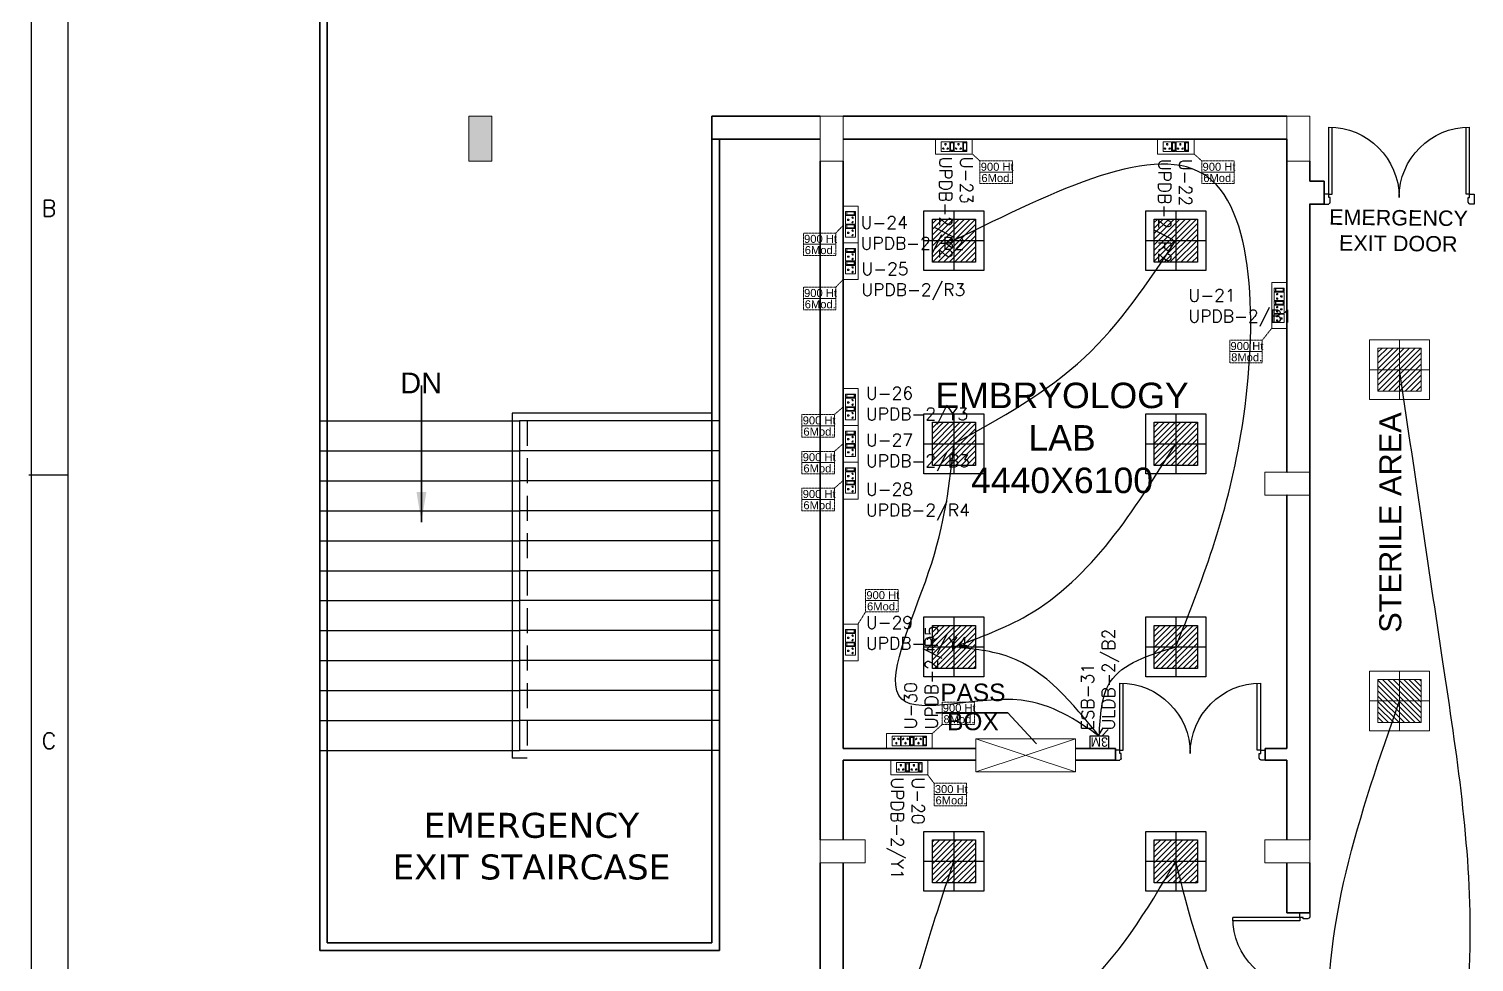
# Model space of a CAD drawing. Extents: x 2982526 to 3410143, y -1442121 to -1332990.
# Drawn here: x 3055660 to 3070123, y -1362218 to -1352877 of the extents above; entities that cross this region are included whole.
import ezdxf
from ezdxf.enums import TextEntityAlignment as Align

# ---------------------------------------------------------------- set-up
doc = ezdxf.new("R2010")
doc.units = 0
doc.header["$MEASUREMENT"] = 0
for name, pattern in [('1', [0, 0, 0]), ('CONTINU', [0]), ('DASHED', [0.75, 0.5, -0.25]), ('DASHED2', [0.375, 0.25, -0.125])]:
    doc.linetypes.add(name, pattern=pattern)
doc.layers.get('0').update_dxf_attribs({"color": 6, "linetype": '1'})
doc.layers.add('CFT_LOOPING', color=7, linetype='1', lineweight=0, true_color=0xd6d600)
for name, color, linetype, lineweight in [('Column', 162, 'Continuous', 13), ('ELE-36W EMERGENCY  LED LIGHT', 7, 'Continuous', 18), ('ELE-36W LED LIGHT', 210, 'Continuous', 18), ('ELE-8M 6-16A UPS SOCKET', 223, 'Continuous', 0), ('ELE-POWER SOCKET TEXT', 7, 'Continuous', 5), ('ELE. 2N0S OF 6-16 UPS SOCKETS', 191, 'Continuous', 0), ('WALL', 7, '1', 35), ('WIN', 151, 'Continuous', 9)]:
    doc.layers.add(name, color=color, linetype=linetype, lineweight=lineweight)
for name, color, linetype in [('DOOR', 40, 'Continuous'), ('ELE 36W EMERGENCY LIGHT', 5, 'Continuous'), ('ELE 36W LED LIGHT', 6, 'Continuous'), ('ELE-3M UPS P.SB', 3, 'Continuous'), ('ELE-LIGHTING TEXT', 7, 'Continuous'), ('HS', 251, '1'), ('stairscas', 7, 'Continuous'), ('TEXT', 5, '1'), ('TITLE', 7, 'Continuous')]:
    doc.layers.add(name, color=color, linetype=linetype)
doc.layers.add('ELE-42W EMERGENCY DOWN LIGHT', color=7, linetype='Continuous', true_color=0x608ec6)
doc.layers.add('ELE-LIGHTING WIRING', color=7, linetype='Continuous', true_color=0x63d7b6)
doc.styles.add('ARI', font='arial.ttf')
doc.styles.add('ARIAL', font='arial.ttf')
doc.styles.add('MSK', font='g13f12w.shx')
doc.styles.add('ROMANS', font='romans.shx')
doc.dimstyles.new('MM', dxfattribs={"dimscale": 0, "dimtxt": 230, "dimasz": 60, "dimexe": 100, "dimexo": 0.0625, "dimgap": 25, "dimtad": 0, "dimdec": 0, "dimzin": 0, "dimdsep": 46, "dimtxsty": 'ROMANS', "dimblk": 'OBLIQUE', "dimcen": 0.09, "dimdle": 100, "dimclrd": 5, "dimclre": 5, "dimclrt": 6, "dimadec": 0, "dimazin": 0, "dimtfac": 1, "dimtdec": 0, "dimtofl": 0, "dimtmove": 1, "dimatfit": 3, "dimfxl": 1, "dimfrac": 2, "dimtolj": 1, "dimtzin": 0, "dimarcsym": 0})
doc.dimstyles.new('TEXT', dxfattribs={"dimscale": 0, "dimtxt": 500, "dimasz": 100, "dimexe": 75, "dimexo": 100, "dimgap": 50, "dimtad": 0, "dimdec": 0, "dimzin": 0, "dimdsep": 46, "dimtxsty": 'ARIAL', "dimblk": 'OBLIQUE', "dimcen": 0.09, "dimdle": 100, "dimclrd": 256, "dimclre": 256, "dimclrt": 6, "dimadec": 0, "dimazin": 0, "dimtfac": 1, "dimtdec": 0, "dimtofl": 0, "dimtmove": 2, "dimatfit": 3, "dimfxl": 1, "dimfrac": 2, "dimtolj": 1, "dimtzin": 0, "dimarcsym": 0})

# ---------------------------------------------------------------- blocks, each defined once
blk = doc.blocks.new('A$C1BA14061')
at = {"layer": 'TITLE', "color": 7}
blk.add_line((0, -140464), (0, 0), dxfattribs=at)
at = {"layer": 'TITLE'}
blk.add_line((1204, -139174), (1204, -1290), dxfattribs=at)
at = {"layer": 'TITLE', "color": 0}
blk.add_line((-86, -35116), (1204, -35116), dxfattribs=at)
at = {"layer": 'TITLE', "color": 0, "style": 'ROMANS', "width": 1}
for s, p in [('B', (573, -26323)), ('C', (573, -43881))]:
    blk.add_text(s, height=535, dxfattribs=at).set_placement(p, align=Align.MIDDLE)
blk = doc.blocks.new('ddoor')
at = {"layer": 'DOOR', "lineweight": 25}
for p, q in [((50, 0), (-50, 0)), ((-50, 0), (-50, -45)), ((50, -45), (50, 0)), ((-50, -45), (-47, -45)), ((-35, -60), (-35, -57)), ((-35, -60), (15, -60)), ((15, -60), (15, -45)), ((15, -45), (50, -45)), ((50, -45), (720, -45)), ((50, -45), (50, -80)), ((50, -80), (720, -80)), ((-35, -1440), (-35, -1442)), ((-35, -1440), (15, -1440)), ((15, -1440), (15, -1455)), ((50, -1420), (720, -1420)), ((50, -1455), (50, -1420)), ((-50, -1500), (-50, -1455)), ((-50, -1455), (-47, -1455)), ((50, -1500), (-50, -1500)), ((50, -1500), (-50, -1500)), ((15, -1455), (50, -1455)), ((50, -1455), (720, -1455)), ((50, -1455), (50, -1500))]:
    blk.add_line(p, q, dxfattribs=at)
for centre, start, end in [((-35, -45), 180, 270), ((-35, -1455), 90, 180)]:
    blk.add_arc(centre, 12.5, start, end, dxfattribs=at)
at = {"layer": 'DOOR', "color": 146, "lineweight": 25, "true_color": 0x105689}
for centre, start, end in [((15, -45), 270, 0), ((15, -1455), 0, 90)]:
    blk.add_arc(centre, 705, start, end, dxfattribs=at)
blk = doc.blocks.new('_Oblique')
at = {"color": 0, "linetype": 'ByBlock', "lineweight": -2}
blk.add_line((-0.5, -0.5), (0.5, 0.5), dxfattribs=at)
blk = doc.blocks.new('54W EME')
at = {"layer": 'ELE-42W EMERGENCY DOWN LIGHT'}
h = blk.add_hatch(dxfattribs=at)
h.set_pattern_fill('ANSI31', color=8, scale=312.5, style=0)
h.paths.add_polyline_path([(-216, -216), (-216, 216), (216, 216), (216, -216)])
for p, q in [((0, 300), (0, -300)), ((-300, 0), (300, 0))]:
    blk.add_line(p, q, dxfattribs=at)
for points in [[(-300, -300), (-300, 300), (300, 300), (300, -300)], [(-216, -216), (-216, 216), (216, 216), (216, -216)]]:
    blk.add_lwpolyline(points, close=True, dxfattribs=at)
blk = doc.blocks.new('3M UPS SB')
at = {"layer": 'ELE-3M UPS P.SB', "color": 3}
for p, q in [((-134, 160), (-69, 265)), ((-88, 160), (-3, 245)), ((-240, 160), (-240, 0)), ((0, 160), (-240, 160)), ((0, 160), (0, 0))]:
    blk.add_line(p, q, dxfattribs=at)
blk.add_text('3M', height=120, rotation=180, dxfattribs=at).set_placement((-6, 143))
blk = doc.blocks.new('light300x600')
at = {"layer": 'ELE-36W LED LIGHT', "lineweight": 0}
for p, q in [((918215, -78407), (918215, -79007)), ((918815, -78407), (918215, -78407)), ((918298, -78491), (918299, -78491)), ((918298, -78544), (918352, -78491)), ((918298, -78597), (918405, -78491)), ((918298, -78650), (918458, -78491)), ((918298, -78703), (918511, -78491)), ((918298, -78756), (918564, -78491)), ((918298, -78809), (918617, -78491)), ((918298, -78862), (918670, -78491)), ((918298, -78916), (918723, -78491)), ((918298, -78491), (918298, -78924)), ((918731, -78491), (918298, -78491)), ((918515, -78407), (918515, -79007)), ((918731, -78924), (918731, -78491)), ((918815, -79007), (918815, -78407)), ((918343, -78924), (918731, -78536)), ((918396, -78924), (918731, -78589)), ((918449, -78924), (918731, -78642)), ((918215, -78707), (918815, -78707)), ((918502, -78924), (918731, -78695)), ((918555, -78924), (918731, -78748)), ((918608, -78924), (918731, -78801)), ((918298, -78924), (918731, -78924)), ((918661, -78924), (918731, -78854)), ((918714, -78924), (918731, -78907)), ((918215, -79007), (918815, -79007))]:
    blk.add_line(p, q, dxfattribs=at)
blk = doc.blocks.new('ELE.EMERGENCY 40W LED LIGHT')
at = {"layer": 'ELE-36W EMERGENCY  LED LIGHT'}
h = blk.add_hatch(dxfattribs=at)
h.set_pattern_fill('ANSI31', color=5, scale=300, style=0)
h.paths.add_polyline_path([(-208, -208), (-208, 208), (208, 208), (208, -208)])
for p, q in [((0, 288), (0, -288)), ((-288, 0), (288, 0))]:
    blk.add_line(p, q, dxfattribs=at)
for points in [[(-288, -288), (-288, 288), (288, 288), (288, -288)], [(-208, -208), (-208, 208), (208, 208), (208, -208)]]:
    blk.add_lwpolyline(points, close=True, dxfattribs=at)
blk = doc.blocks.new('6MODULE-UPS')
at = {"layer": 'ELE. 2N0S OF 6-16 UPS SOCKETS', "color": 223, "lineweight": 0}
for p, q in [((-6, 92), (-6, 20)), ((-6, 92), (-6, 20)), ((19, 92), (-6, 92)), ((-6, 92), (19, 92)), ((-6, 20), (19, 20)), ((-4, 84), (-4, 28)), ((17, 84), (-4, 84)), ((-4, 30), (17, 30)), ((-4, 28), (17, 28)), ((17, 28), (17, 84)), ((19, 20), (19, 92)), ((24, 92), (87, 92)), ((24, 20), (24, 92)), ((87, 20), (24, 20)), ((87, 92), (87, 20)), ((91, 92), (91, 20)), ((91, 92), (91, 20)), ((116, 92), (91, 92)), ((91, 92), (116, 92)), ((91, 20), (116, 20)), ((93, 84), (93, 28)), ((114, 84), (93, 84)), ((93, 30), (114, 30)), ((93, 28), (114, 28)), ((114, 28), (114, 84)), ((116, 20), (116, 92)), ((120, 20), (120, 92)), ((120, 92), (184, 92)), ((184, 20), (120, 20)), ((184, 92), (184, 20))]:
    blk.add_line(p, q, dxfattribs=at)
blk.add_lwpolyline([(-48, 0), (226, 0), (226, 112), (-48, 112)], close=True, dxfattribs=at)
for centre, radius, start, end in [((37, 42), 4.24, 5.2689, 272.51), ((41, 39), 3.42, 202.6838, 75.0951), ((55, 74), 4.92, 307.1584, 232.8416), ((55, 69), 3.14, 161.4031, 18.5969), ((70, 39), 3.42, 104.9049, 337.3162), ((73, 42), 4.24, 267.49, 174.7311), ((134, 42), 4.24, 5.2689, 272.51), ((137, 39), 3.42, 202.6838, 75.0951), ((152, 74), 4.92, 307.1584, 232.8416), ((152, 69), 3.14, 161.4031, 18.5969), ((167, 39), 3.42, 104.9049, 337.3162), ((170, 42), 4.24, 267.49, 174.7311)]:
    blk.add_arc(centre, radius, start, end, dxfattribs=at)
blk = doc.blocks.new('5Y3AQY')
at = {"layer": 'ELE. 2N0S OF 6-16 UPS SOCKETS', "color": 72, "lineweight": 0}
for p, q in [((-312, -26), (-278, -26)), ((-312, -124), (-312, -26)), ((-312, -124), (-312, -26)), ((-312, -124), (-278, -124)), ((-278, -124), (-312, -124)), ((-309, -37), (-281, -37)), ((-309, -113), (-309, -37)), ((-309, -40), (-281, -40)), ((-281, -113), (-309, -113)), ((-281, -37), (-281, -113)), ((-278, -26), (-278, -124)), ((-272, -26), (-272, -124)), ((-187, -26), (-272, -26)), ((-272, -124), (-187, -124)), ((-187, -124), (-187, -26)), ((-181, -26), (-148, -26)), ((-181, -124), (-181, -26)), ((-181, -124), (-181, -26)), ((-181, -124), (-148, -124)), ((-148, -124), (-181, -124)), ((-179, -37), (-150, -37)), ((-179, -113), (-179, -37)), ((-179, -40), (-150, -40)), ((-150, -113), (-179, -113)), ((-150, -37), (-150, -113)), ((-148, -26), (-148, -124)), ((-57, -26), (-142, -26)), ((-142, -26), (-142, -124)), ((-142, -124), (-57, -124)), ((-57, -124), (-57, -26))]:
    blk.add_line(p, q, dxfattribs=at)
blk.add_lwpolyline([(-368, 0), (0, 0), (0, -150), (-368, -150)], close=True, dxfattribs=at)
for centre, radius, start, end in [((-254, -56), 5.7, 87.49, 354.7311), ((-249, -52), 4.6, 284.9049, 157.3162), ((-230, -99), 6.62, 127.1584, 52.8416), ((-230, -92), 4.22, 341.4031, 198.5969), ((-210, -52), 4.6, 22.6838, 255.0951), ((-205, -56), 5.7, 185.2689, 92.51), ((-124, -56), 5.7, 87.49, 354.7311), ((-119, -52), 4.6, 284.9049, 157.3162), ((-99, -99), 6.62, 127.1584, 52.8416), ((-99, -92), 4.22, 341.4031, 198.5969), ((-80, -52), 4.6, 22.6838, 255.0951), ((-75, -56), 5.7, 185.2689, 92.51)]:
    blk.add_arc(centre, radius, start, end, dxfattribs=at)
blk = doc.blocks.new('543E')
at = {"layer": 'ELE. 2N0S OF 6-16 UPS SOCKETS', "color": 72, "linetype": 'ByBlock', "lineweight": 0}
for p, q in [((-124, -57), (-124, -91)), ((-26, -57), (-124, -57)), ((-26, -57), (-124, -57)), ((-124, -91), (-26, -91)), ((-124, -96), (-26, -96)), ((-124, -181), (-124, -96)), ((-113, -60), (-113, -88)), ((-37, -60), (-113, -60)), ((-113, -88), (-37, -88)), ((-110, -60), (-110, -88)), ((-37, -88), (-37, -60)), ((-26, -57), (-26, -91)), ((-26, -91), (-26, -57)), ((-26, -96), (-26, -181)), ((-26, -181), (-124, -181)), ((-124, -187), (-124, -221)), ((-26, -187), (-124, -187)), ((-26, -187), (-124, -187)), ((-124, -221), (-26, -221)), ((-124, -312), (-124, -227)), ((-124, -227), (-26, -227)), ((-113, -190), (-113, -218)), ((-37, -190), (-113, -190)), ((-113, -218), (-37, -218)), ((-110, -190), (-110, -218)), ((-37, -218), (-37, -190)), ((-26, -187), (-26, -221)), ((-26, -221), (-26, -187)), ((-26, -227), (-26, -312)), ((-26, -312), (-124, -312)), ((-124, -402), (-124, -317)), ((-124, -317), (-26, -317)), ((-26, -402), (-124, -402)), ((-26, -317), (-26, -402))]:
    blk.add_line(p, q, dxfattribs=at)
blk.add_lwpolyline([(-150, 0), (-150, -459), (0, -459), (0, 0)], close=True, dxfattribs=at)
for centre, radius, start, end in [((-98, -119), 4.6, 112.6838, 345.0951), ((-94, -115), 5.7, 275.2689, 182.51), ((-58, -139), 4.22, 71.4031, 288.5969), ((-51, -139), 6.62, 217.1584, 142.8416), ((-98, -159), 4.6, 14.9049, 247.3162), ((-98, -249), 4.6, 112.6838, 345.0951), ((-98, -289), 4.6, 14.9049, 247.3162), ((-94, -163), 5.7, 177.49, 84.7311), ((-94, -245), 5.7, 275.2689, 182.51), ((-94, -293), 5.7, 177.49, 84.7311), ((-58, -269), 4.22, 71.4031, 288.5969), ((-51, -269), 6.62, 217.1584, 142.8416), ((-98, -340), 4.6, 112.6838, 345.0951), ((-98, -379), 4.6, 14.9049, 247.3162), ((-94, -335), 5.7, 275.2689, 182.51), ((-94, -384), 5.7, 177.49, 84.7311), ((-58, -360), 4.22, 71.4031, 288.5969), ((-51, -360), 6.62, 217.1584, 142.8416)]:
    blk.add_arc(centre, radius, start, end, dxfattribs=at)
blk = doc.blocks.new('Q5YYYU')
at = {"layer": 'HS', "lineweight": 0}
blk.add_hatch(color=251, dxfattribs=at).paths.add_polyline_path([(-3515.1682, 21620), (-3515.1682, 21170), (-3285.1682, 21170), (-3285.1682, 21620)])
at = {"layer": 'Column'}
for points in [[(-3515.1682, 21620), (-3285.1682, 21620), (-3285.1682, 21170), (-3515.1682, 21170)], [(0, 21170), (230, 21170), (230, 21620), (0, 21620)], [(4669.9159, 21170), (4899.9159, 21170), (4899.9159, 21620), (4669.9159, 21620)], [(4899.9159, 18055), (4899.9159, 17825), (4449.9159, 17825), (4449.9159, 18055)], [(450, 14375), (450, 14145), (0, 14145), (0, 14375)], [(4899.9159, 14375), (4899.9159, 14145), (4449.9159, 14145), (4449.9159, 14375)]]:
    blk.add_lwpolyline(points, close=True, dxfattribs=at)
at = {"layer": 'stairscas', "color": 251, "linetype": 'Continuous'}
for p, q in [((-5007.5841, 18570), (-3007.5841, 18570)), ((-1082.5841, 18645), (-3082.5841, 18645)), ((-3082.5841, 18645), (-3082.5841, 15195)), ((-1082.5841, 18570), (-3007.5841, 18570)), ((-3007.5841, 18570), (-3007.5841, 15270)), ((-5007.5841, 18270), (-3007.5841, 18270)), ((-5007.5841, 17970), (-3007.5841, 17970)), ((-5007.5841, 17670), (-3007.5841, 17670)), ((-5007.5841, 17370), (-3007.5841, 17370)), ((-5007.5841, 17070), (-3007.5841, 17070)), ((-5007.5841, 16770), (-3007.5841, 16770)), ((-5007.5841, 16470), (-3007.5841, 16470)), ((-5007.5841, 16170), (-3007.5841, 16170)), ((-5007.5841, 15870), (-3007.5841, 15870)), ((-5007.5841, 15570), (-3007.5841, 15570)), ((-5007.5841, 15270), (-3007.5841, 15270))]:
    blk.add_line(p, q, dxfattribs=at)
at = {"layer": 'stairscas', "color": 251, "ltscale": 500}
for p, q in [((-1007.5841, 18570), (-3007.5841, 18570)), ((-1007.5841, 18270), (-3007.5841, 18270)), ((-1007.5841, 17970), (-3007.5841, 17970)), ((-1007.5841, 17670), (-3007.5841, 17670)), ((-1007.5841, 17370), (-3007.5841, 17370)), ((-1007.5841, 17070), (-3007.5841, 17070)), ((-1007.5841, 16770), (-3007.5841, 16770)), ((-1007.5841, 16470), (-3007.5841, 16470)), ((-1007.5841, 16170), (-3007.5841, 16170)), ((-1007.5841, 15870), (-3007.5841, 15870)), ((-1007.5841, 15570), (-3007.5841, 15570)), ((-1007.5841, 15270), (-3007.5841, 15270))]:
    blk.add_line(p, q, dxfattribs=at)
at = {"layer": 'stairscas', "color": 251, "linetype": 'DASHED', "ltscale": 500}
for p, q in [((-3007.5841, 18570), (-3007.5841, 15270)), ((-2932.5841, 18570), (-2932.5841, 15195)), ((-2932.5841, 15195), (-3082.5841, 15195)), ((-3007.5841, 15270), (-3007.5841, 15270)), ((-3007.5841, 15270), (-3007.5841, 15270))]:
    blk.add_line(p, q, dxfattribs=at)
at = {"layer": 'WALL', "color": 8, "linetype": 'Continuous'}
for p, q in [((-5007.5841, 24020), (-5007.5841, 13270)), ((-4932.5841, 24020), (-4932.5841, 13345)), ((-1082.5841, 21390), (-1082.5841, 13345, 0)), ((-1082.5841, 21390), (-1082.5841, 13345, 0)), ((-1007.5841, 21390), (-1007.5841, 13270, 0)), ((-1007.5841, 21390), (-1007.5841, 13270, 0)), ((-4932.5841, 13345), (-1082.5841, 13345)), ((-5007.5841, 13270), (-1007.5841, 13270))]:
    blk.add_line(p, q, dxfattribs=at)
at = {"layer": 'WALL', "color": 8}
for p, q in [((-4932.5841, 21620), (-4932.5841, 21390)), ((-1082.5841, 21620), (-1082.5841, 21390)), ((0, 21620), (-1082.5841, 21620)), ((-1082.5841, 21620), (-1082.5841, 21390)), ((4669.9159, 21620), (230, 21620)), ((0, 21390), (-1082.5841, 21390)), ((4554.9159, 21390), (230, 21390)), ((4669.9159, 21390), (4554.9159, 21390)), ((4669.9159, 19775), (4669.9159, 21390)), ((0, 21170), (0, 14375)), ((230, 21170), (230, 19890)), ((4899.9159, 20970), (4899.9159, 21170)), ((5045.304, 20970), (4899.9159, 20970)), ((5045.304, 20740), (5045.304, 20970)), ((4899.9159, 15355.5238), (4899.9159, 20742.9833)), ((5045.304, 20740), (4899.9159, 20740)), ((230, 19890), (230, 15290)), ((4669.9159, 18055), (4669.9159, 19775)), ((4674.9159, 18055), (4669.9159, 18055)), ((4669.9159, 15440), (4669.9159, 17825)), ((4674.9159, 17825), (4669.9159, 17825)), ((4669.9159, 15290), (4669.9159, 15440)), ((4899.9159, 14375), (4899.9159, 15440)), ((230, 15290), (1557.4163, 15290)), ((230, 15290), (1557.4163, 15290)), ((2557.4163, 15290), (2954.9159, 15290)), ((2557.4163, 15290), (2954.9159, 15290)), ((2954.9159, 15175), (2954.9159, 15290)), ((3706.6912, 15290), (3703.1406, 15290)), ((4454.9159, 15290), (4454.9159, 15175)), ((4669.9159, 15290), (4454.9159, 15290)), ((4669.9159, 15290), (4454.9159, 15290)), ((230, 15175), (1557.4163, 15175)), ((230, 15175), (230, 14975)), ((230, 15175), (1557.4163, 15175)), ((2557.4163, 15175), (2954.9159, 15175)), ((2557.4163, 15175), (2954.9159, 15175)), ((4454.9159, 15175), (4669.9159, 15175)), ((4454.9159, 15175), (4669.9159, 15175)), ((4669.9159, 14975), (4669.9159, 15175)), ((230, 14975), (230, 14375)), ((4669.9159, 14375), (4669.9159, 14975)), ((0, 14145), (0, 10925)), ((230, 14145), (230, 10925)), ((4669.9159, 14145), (4669.9159, 13645)), ((4899.9159, 13645), (4899.9159, 14145)), ((4669.9159, 13645), (4899.9159, 13645))]:
    blk.add_line(p, q, dxfattribs=at)
at = {"layer": 'WIN', "color": 8, "linetype": 'Continuous'}
for p, q in [((1557.4163, 15386.4463), (2557.4163, 15056.4463)), ((1557.4163, 15056.4463), (2557.4163, 15386.4463)), ((1557.4163, 15386.4463), (2557.4163, 15056.4463)), ((1557.4163, 15056.4463), (2557.4163, 15386.4463))]:
    blk.add_line(p, q, dxfattribs=at)
at = {"layer": 'WIN', "linetype": 'Continuous'}
blk.add_lwpolyline([(1557.4163, 15386.4463), (1557.4163, 15056.4463), (2557.4163, 15056.4463), (2557.4163, 15386.4463)], close=True, dxfattribs=at)
blk.add_lwpolyline([(1557.4163, 15386.4463), (1557.4163, 15056.4463), (2557.4163, 15056.4463), (2557.4163, 15386.4463)], close=True, dxfattribs=at)
at = {"layer": 'WALL', "xscale": -1, "rotation": 270}
for p in [(6545.304, 20790), (4454.9159, 15225)]:
    blk.add_blockref('ddoor', p, dxfattribs=at)
at = {"layer": 'WALL', "xscale": -1}
blk.add_blockref('ddoor', (4849.9159, 13645), dxfattribs=at)
at = {"layer": 'stairscas', "color": 251, "linetype": 'Continuous', "style": 'ARI'}
blk.add_text('DN', height=208.08, dxfattribs=at).set_placement((-3992.225, 18845.0584), align=Align.CENTER)
at = {"layer": 'TEXT', "color": 8}
for s, insert, char_height, width, attachment_point, style in [('EMBRYOLOGY\\PLAB\\P4440X6100', (2421.8166, 18397.4106), 255, 4308.959529, 5, 'ARIAL'), ('{\\fVerdana|b0|i0|c0|p34;EMERGENCY\\PEXIT STAIRCASE}', (-2888.6326, 13974.7057), 250, 3566.071851, 8, 'MSK')]:
    blk.add_mtext(s, dxfattribs=dict(at, insert=insert, char_height=char_height, width=width, attachment_point=attachment_point, style=style))
at = {"layer": 'TEXT', "color": 8, "linetype": 'Continuous', "insert": (1529.2752, 15705.2525, -101230.7692), "char_height": 175, "width": 1149.249659, "attachment_point": 5, "style": 'ARIAL'}
blk.add_mtext('PASS BOX', dxfattribs=at)
blk.add_mtext('PASS BOX', dxfattribs=at)
at = {"layer": 'WALL', "color": 8, "linetype": 'Continuous', "attachment_point": 5, "style": 'ARIAL'}
for s, insert, char_height, width, rotation in [(' EMERGENCY\\P EXIT DOOR', (5757.6686, 20473.4074), 154.28952, 1944.7887, 359.43793), ('\\pxt17; STERILE AREA', (5707.9336, 17509.0899), 220.4136, 2733.297639, 90)]:
    blk.add_mtext(s, dxfattribs=dict(at, insert=insert, char_height=char_height, width=width, rotation=rotation))
at = {"layer": 'stairscas', "color": 251, "linetype": 'Continuous'}
blk.add_leader([(-3989.5693, 17556.6853), (-3989.5693, 18922.1926)], dimstyle='MM', override={"dimscale": 1, "dimasz": 300, "dimclrd": 256}, dxfattribs=at)
at = {"layer": 'WIN', "color": 8, "linetype": 'Continuous'}
blk.add_leader([(2166.277, 15336.53, -101230.7692), (1877.7453, 15648.009, -101230.7692), (1159.9781, 15648.009, -101230.7692)], dimstyle='TEXT', override={"dimscale": 1, "dimtxt": 200, "dimasz": 50, "dimfxl": 0.18}, dxfattribs=at)
blk.add_leader([(2166.277, 15336.53, -101230.7692), (1877.7453, 15648.009, -101230.7692), (1159.9781, 15648.009, -101230.7692)], dimstyle='TEXT', override={"dimscale": 1, "dimtxt": 200, "dimasz": 50, "dimfxl": 0.18}, dxfattribs=at)

msp = doc.modelspace()

# ---------------------------------------------------------------- linework, layer by layer
at = {"layer": 'CFT_LOOPING', "color": 7, "linetype": 'DASHED2', "ltscale": 5}
for p, q in [((3065178, -1354198.9), (3065101.8, -1354129.8)), ((3067398, -1354198.9), (3067321.8, -1354129.8)), ((3063734.9, -1354920.4), (3063807.6, -1354844.5)), ((3063734.9, -1355462.5), (3063807.6, -1355386.6)), ((3068002.3, -1355993.3), (3068097.5, -1355874.3)), ((3063721.3, -1356737.2), (3063807.6, -1356661.3)), ((3063721.3, -1357105.7), (3063807.6, -1357029.8)), ((3063721.3, -1357474.1), (3063807.6, -1357398.3)), ((3064033.4, -1358711.8), (3063957.6, -1358833)), ((3064798.2, -1359841), (3064700.9, -1359929.8)), ((3064718.6, -1360428.2), (3064655.5, -1360344.8))]:
    msp.add_line(p, q, dxfattribs=at)
at = {"layer": 'CFT_LOOPING', "color": 7, "linetype": 'DASHED2', "ltscale": 5, "elevation": 0}
for points in [[(3065178, -1354198.9), (3065502.9, -1354198.9), (3065502.9, -1354311.4), (3065178, -1354311.4)], [(3065178, -1354311.4), (3065502.9, -1354311.4), (3065502.9, -1354423.9), (3065178, -1354423.9)], [(3067398, -1354198.9), (3067722.9, -1354198.9), (3067722.9, -1354311.4), (3067398, -1354311.4)], [(3067398, -1354311.4), (3067722.9, -1354311.4), (3067722.9, -1354423.9), (3067398, -1354423.9)], [(3063410.1, -1354920.4), (3063734.9, -1354920.4), (3063734.9, -1355032.9), (3063410.1, -1355032.9)], [(3063410.1, -1355032.9), (3063734.9, -1355032.9), (3063734.9, -1355145.4), (3063410.1, -1355145.4)], [(3063410.1, -1355462.5), (3063734.9, -1355462.5), (3063734.9, -1355575), (3063410.1, -1355575)], [(3063410.1, -1355575), (3063734.9, -1355575), (3063734.9, -1355687.5), (3063410.1, -1355687.5)], [(3067677.5, -1355993.3), (3068002.3, -1355993.3), (3068002.3, -1356105.8), (3067677.5, -1356105.8)], [(3067677.5, -1356105.8), (3068002.3, -1356105.8), (3068002.3, -1356218.3), (3067677.5, -1356218.3)], [(3063396.5, -1356737.2), (3063721.3, -1356737.2), (3063721.3, -1356849.7), (3063396.5, -1356849.7)], [(3063396.5, -1356849.7), (3063721.3, -1356849.7), (3063721.3, -1356962.2), (3063396.5, -1356962.2)], [(3063396.5, -1357105.7), (3063721.3, -1357105.7), (3063721.3, -1357218.2), (3063396.5, -1357218.2)], [(3063396.5, -1357218.2), (3063721.3, -1357218.2), (3063721.3, -1357330.7), (3063396.5, -1357330.7)], [(3063396.5, -1357474.1), (3063721.3, -1357474.1), (3063721.3, -1357586.6), (3063396.5, -1357586.6)], [(3063396.5, -1357586.6), (3063721.3, -1357586.6), (3063721.3, -1357699.1), (3063396.5, -1357699.1)], [(3064033.4, -1358486.8), (3064358.2, -1358486.8), (3064358.2, -1358599.3), (3064033.4, -1358599.3)], [(3064033.4, -1358599.3), (3064358.2, -1358599.3), (3064358.2, -1358711.8), (3064033.4, -1358711.8)], [(3064798.2, -1359616), (3065123, -1359616), (3065123, -1359728.5), (3064798.2, -1359728.5)], [(3064798.2, -1359728.5), (3065123, -1359728.5), (3065123, -1359841), (3064798.2, -1359841)], [(3064718.6, -1360428.2), (3065043.4, -1360428.2), (3065043.4, -1360540.7), (3064718.6, -1360540.7)], [(3064718.6, -1360540.7), (3065043.4, -1360540.7), (3065043.4, -1360653.2), (3064718.6, -1360653.2)]]:
    msp.add_lwpolyline(points, close=True, dxfattribs=at)
at = {"layer": 'ELE-LIGHTING WIRING', "color": 254, "true_color": 0xdebad0}
for points in [[(3067137.6, -1359063), (3067788.9, -1356937.3), (3067456.6, -1354359), (3064917.6, -1354996.4)], [(3064917.6, -1357029.7), (3066223.9, -1356165.8), (3067137.6, -1354996.4)], [(3070112.5, -1367147.9), (3069893.4, -1365187.2), (3070085, -1361973.1), (3069810.8, -1359212.3), (3069377.5, -1356287.9)], [(3066370.9, -1359954.8), (3065590.1, -1359597), (3064395.9, -1359586.8), (3064664.3, -1358316.1), (3064917.6, -1357029.7)], [(3064917.6, -1359063), (3065652.1, -1358746.3), (3067137.6, -1357029.7)], [(3066370.9, -1359954.8), (3065472.9, -1359164.7), (3064917.6, -1359063)], [(3066370.9, -1359954.8), (3066481.5, -1359413.8), (3067137.6, -1359063)], [(3067137.6, -1365265.5), (3065895.1, -1365544.1), (3064440.5, -1365875.1), (3064278.5, -1363477.2), (3064917.6, -1361208.9)], [(3064917.6, -1363237.2), (3066137.8, -1362546.7), (3067137.6, -1361208.9)], [(3068127.1, -1363417.3), (3067657.3, -1362723), (3067137.6, -1361208.9)]]:
    msp.add_spline(points, degree=3, dxfattribs=at)
at = {"layer": 'ELE-LIGHTING WIRING'}
msp.add_spline([(3064975, -1367144.8), (3067361.8, -1366610.1), (3068652.1, -1365608.4), (3068669.3, -1363127.6), (3069377.5, -1359604.1)], degree=3, dxfattribs=at)

# ---------------------------------------------------------------- block references
at = {"layer": 'ELE 36W EMERGENCY LIGHT', "xscale": 1.041666666677768, "yscale": 1.041666666677768, "zscale": 1.041666666677768}
msp.add_blockref('ELE.EMERGENCY 40W LED LIGHT', (3069377.5, -1356287.9), dxfattribs=at)
at = {"layer": 'ELE 36W LED LIGHT', "rotation": 89.9999999995464}
msp.add_blockref('light300x600', (2990670.1, -2278118.9), dxfattribs=at)
at = {"layer": 'ELE-3M UPS P.SB', "color": 6, "xscale": 0.7812500000005363, "yscale": 0.7812500000005363, "zscale": 0.7812500000005363, "rotation": 359.9999999999999}
msp.add_blockref('3M UPS SB', (3066464.7, -1360079.8), dxfattribs=at)
at = {"layer": 'ELE-42W EMERGENCY DOWN LIGHT', "linetype": 'ByBlock'}
for p in [(3064917.6, -1354996.4), (3067137.6, -1354996.4), (3064917.6, -1357029.7), (3067137.6, -1357029.7), (3064917.6, -1359063), (3067137.6, -1359063), (3064917.6, -1361208.9), (3067137.6, -1361208.9)]:
    msp.add_blockref('54W EME', p, dxfattribs=at)
at = {"layer": 'ELE-8M 6-16A UPS SOCKET', "color": 254, "linetype": 'ByBlock', "true_color": 0xdebad0}
msp.add_blockref('543E', (3068247.5, -1355415.2), dxfattribs=at)
at = {"layer": 'ELE-8M 6-16A UPS SOCKET', "color": 254, "linetype": 'ByBlock', "true_color": 0xdebad0, "rotation": 270}
msp.add_blockref('543E', (3064700.9, -1360079.8), dxfattribs=at)
at = {"layer": 'ELE. 2N0S OF 6-16 UPS SOCKETS', "color": 3, "linetype": 'ByBlock'}
for p, rotation in [((3064733.3, -1354129.8), 180), ((3066953.3, -1354129.8), 180), ((3063957.6, -1355018.1), 270), ((3063957.6, -1355386.6), 270), ((3063957.6, -1356845.5), 270), ((3063957.6, -1357214), 270), ((3063957.6, -1357582.5), 270), ((3063957.6, -1359201.5), 270)]:
    msp.add_blockref('5Y3AQY', p, dxfattribs=dict(at, rotation=rotation))
at = {"layer": 'ELE. 2N0S OF 6-16 UPS SOCKETS', "xscale": -1.344445831101533, "yscale": 1.344445831101533, "zscale": 1.344445831101533, "rotation": 359.9999999999993}
msp.add_blockref('6MODULE-UPS', (3064590.9, -1360344.8), dxfattribs=at)
at = {"layer": 'TITLE', "xscale": 0.3035552556082519, "yscale": 0.3035553943041123, "zscale": 0.3035553665695551}
msp.add_blockref('A$C1BA14061', (3055685.9, -1346682), dxfattribs=at)
at = {"layer": 'WALL', "color": 240, "true_color": 0xed1f24}
msp.add_blockref('Q5YYYU', (3063577.6, -1375369.8), dxfattribs=at)

# ---------------------------------------------------------------- texts
at = {"layer": 'ELE-LIGHTING TEXT', "color": 200, "linetype": 'CONTINU', "insert": (3066192.9, -1359898.2), "char_height": 125, "width": 349.838, "attachment_point": 1, "rotation": 90, "style": 'ROMANS'}
msp.add_mtext('{\\C256;ESB-31\\PULDB-2/B2\\P}', dxfattribs=at)
at = {"layer": 'ELE-POWER SOCKET TEXT', "char_height": 125, "width": 270.335, "attachment_point": 1}
for s, insert, rotation in [('{\\Fromans.shx|c228;U-23\\PUPDB-2/Y2\\P}', (3065105.1, -1354156.7), 270), ('{\\Fromans.shx|c228;U-22\\PUPDB-2/R2\\P}', (3067297, -1354179.2), 270), ('{\\Fromans.shx|c228;U-30\\PUPDB-2/R5\\P}', (3064421.5, -1359886.8), 90), ('{\\Fromans.shx|c228;U-20\\PUPDB-2/Y1\\P}', (3064621.8, -1360369.1), 270)]:
    msp.add_mtext(s, dxfattribs=dict(at, insert=insert, rotation=rotation))
for s, insert in [('{\\Fromans.shx|c228;U-24\\PUPDB-2/B2\\P}', (3063984, -1354752)), ('{\\Fromans.shx|c228;U-25\\PUPDB-2/R3\\P}', (3063991.5, -1355216.1)), ('{\\Fromans.shx|c228;U-21\\PUPDB-2/B1\\P}', (3067264.6, -1355481.8)), ('{\\Fromans.shx|c228;U-26\\PUPDB-2/Y3\\P}', (3064036.7, -1356460.1)), ('{\\Fromans.shx|c228;U-27\\PUPDB-2/B3\\P}', (3064036.7, -1356929.4)), ('{\\Fromans.shx|c228;U-28\\PUPDB-2/R4\\P}', (3064036.7, -1357421.9)), ('{\\Fromans.shx|c228;U-29\\PUPDB-2/Y4\\P}', (3064036.7, -1358755.3))]:
    msp.add_mtext(s, dxfattribs=dict(at, insert=insert))
at = {"layer": 'TEXT', "color": 7, "char_height": 80, "attachment_point": 1}
for s, insert, width in [('\\A1;{\\fArial|b0|i0|c0|p34;900 Ht\\P}', (3065185.5, -1354216.9), 8957.987), ('\\A1;{\\fArial|b0|i0|c0|p34;900 Ht\\P}', (3067405.5, -1354216.9), 8957.987), ('\\A1;{\\fArial|b0|i0|c0|p34;6Mod.\\P}', (3065192.5, -1354329.4), 352.575), ('\\A1;{\\fArial|b0|i0|c0|p34;6Mod.\\P}', (3067412.5, -1354329.4), 352.575), ('\\A1;{\\fArial|b0|i0|c0|p34;900 Ht\\P}', (3063417.5, -1354938.5), 8957.987), ('\\A1;{\\fArial|b0|i0|c0|p34;6Mod.\\P}', (3063424.6, -1355051), 352.575), ('\\A1;{\\fArial|b0|i0|c0|p34;900 Ht\\P}', (3063417.5, -1355480.5), 8957.987), ('\\A1;{\\fArial|b0|i0|c0|p34;6Mod.\\P}', (3063424.6, -1355593), 352.575), ('\\A1;{\\fArial|b0|i0|c0|p34;900 Ht\\P}', (3067684.9, -1356011.4), 8957.987), ('\\A1;{\\fArial|b0|i0|c0|p34;8Mod.\\P}', (3067691.9, -1356123.9), 352.575), ('\\A1;{\\fArial|b0|i0|c0|p34;900 Ht\\P}', (3063403.9, -1356755.3), 8957.987), ('\\A1;{\\fArial|b0|i0|c0|p34;6Mod.\\P}', (3063410.9, -1356867.8), 352.575), ('\\A1;{\\fArial|b0|i0|c0|p34;900 Ht\\P}', (3063403.9, -1357123.8), 8957.987), ('\\A1;{\\fArial|b0|i0|c0|p34;6Mod.\\P}', (3063410.9, -1357236.3), 352.575), ('\\A1;{\\fArial|b0|i0|c0|p34;900 Ht\\P}', (3063403.9, -1357492.2), 8957.987), ('\\A1;{\\fArial|b0|i0|c0|p34;6Mod.\\P}', (3063410.9, -1357604.7), 352.575), ('\\A1;{\\fArial|b0|i0|c0|p34;900 Ht\\P}', (3064040.8, -1358504.9), 8957.987), ('\\A1;{\\fArial|b0|i0|c0|p34;6Mod.\\P}', (3064047.8, -1358617.4), 352.575), ('\\A1;{\\fArial|b0|i0|c0|p34;900 Ht\\P}', (3064805.6, -1359634.1), 8957.987), ('\\A1;{\\fArial|b0|i0|c0|p34;8Mod.\\P}', (3064812.7, -1359746.6), 352.575), ('\\A1;{\\fArial|b0|i0|c0|p34;300 Ht\\P}', (3064726, -1360446.2), 8957.987), ('\\A1;{\\fArial|b0|i0|c0|p34;6Mod.\\P}', (3064733, -1360558.7), 352.575)]:
    msp.add_mtext(s, dxfattribs=dict(at, insert=insert, width=width))

doc.saveas('drawing.dxf')
